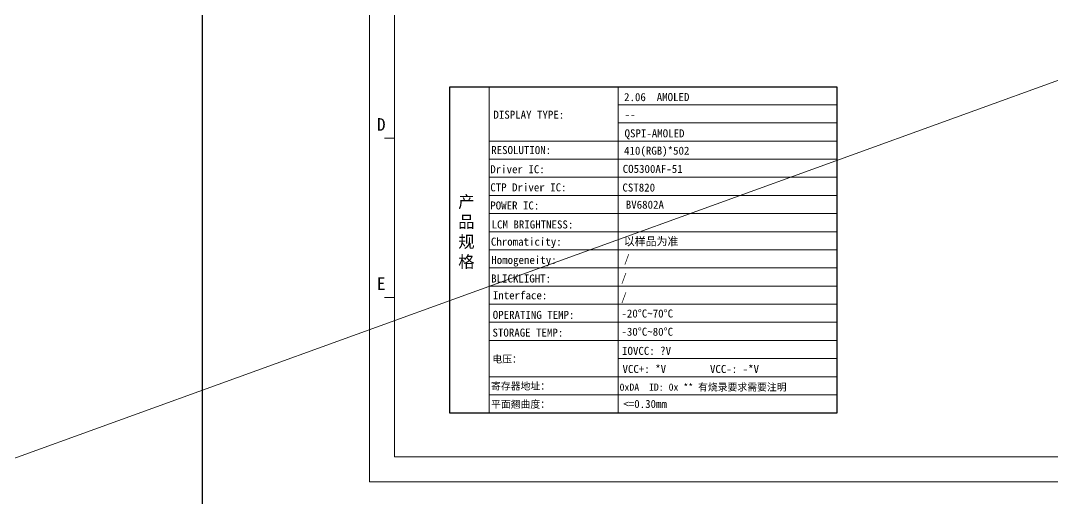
# Model space of a CAD drawing. Header units: inches. Extents: x 1765 to 5217, y -1519 to 441.
# Drawn here: x 3798.1 to 4078.5, y -923 to -793.1 of the extents above; entities that cross this region are included whole.
import ezdxf

# ---------------------------------------------------------------- set-up
doc = ezdxf.new("R2010")
doc.units = ezdxf.units.IN
doc.header["$MEASUREMENT"] = 0
doc.layers.add('DIM', color=3, linetype='Continuous', lineweight=15)
doc.layers.add('图框', color=255, linetype='Continuous', lineweight=5)
doc.styles.add('宋体', font='')
doc.styles.get('宋体').set_extended_font_data('SimSun')

msp = doc.modelspace()

# ---------------------------------------------------------------- linework, layer by layer
msp.add_line((3847.443, -731.977), (3847.443, -1072.853))
at = {"color": 142, "lineweight": 0}
for p, q in [((3914.749, -811.094), (4019.889, -811.094)), ((3925.423, -899.794), (3925.423, -811.094)), ((3960.491, -811.094), (3960.491, -899.794)), ((4019.889, -811.094), (4019.889, -899.794)), ((4019.889, -811.094), (4019.889, -899.794)), ((3960.491, -816.02), (4019.889, -816.02)), ((3960.491, -820.947), (4019.889, -820.947)), ((3925.423, -825.874), (4019.889, -825.874)), ((3925.423, -830.801), (4019.889, -830.801)), ((3925.423, -835.728), (4019.889, -835.728)), ((3925.423, -840.654), (4019.889, -840.654)), ((3925.423, -845.581), (4019.889, -845.581)), ((3925.423, -850.508), (4019.889, -850.508)), ((3925.423, -855.435), (4019.889, -855.435)), ((3925.423, -860.361), (4019.889, -860.361)), ((3925.423, -865.288), (4019.889, -865.288)), ((3925.423, -870.215), (4019.889, -870.215)), ((3925.423, -875.142), (4019.889, -875.142)), ((3925.423, -880.068), (4019.889, -880.068)), ((3960.491, -884.995), (4019.889, -884.995)), ((3925.423, -889.922), (4019.889, -889.922)), ((3925.423, -894.867), (4019.889, -894.849)), ((3925.423, -894.867), (4019.889, -894.867))]:
    msp.add_line(p, q, dxfattribs=at)
msp.add_lwpolyline([(3914.749, -811.094), (4019.889, -811.094), (4019.889, -899.794), (3914.749, -899.794)], close=True)
at = {"layer": 'DIM', "color": 1}
msp.add_line((5216.637, -397.809), (3352.352, -1072.853), dxfattribs=at)
at = {"layer": 'DIM'}
for p, q in [((3892.885, -645.137), (3892.885, -918.53)), ((3892.885, -918.53), (4294.592, -918.53))]:
    msp.add_line(p, q, dxfattribs=at)
at = {"layer": '图框'}
for p, q in [((3899.754, -652.006), (3899.754, -911.66)), ((3899.754, -825.108), (3897.006, -825.108)), ((3899.754, -868.384), (3897.006, -868.384)), ((4287.722, -911.66), (3899.754, -911.66)), ((4288.409, -918.53), (3892.885, -918.53))]:
    msp.add_line(p, q, dxfattribs=at)

# ---------------------------------------------------------------- texts
at = {"color": 1, "lineweight": 0, "style": '宋体'}
for s, height, p in [('2.06  AMOLED', 2.17614, (3962.101, -815.012, -0.012)), ('QSPI-AMOLED ', 2.17614, (3962.239, -824.872)), ('410(RGB)*502', 2.17614, (3962.101, -829.575, -0.012)), ('以样品为准', 2.1761, (3962.038, -854.224, -0.16)), ('-20%%DC~70%%DC', 2.17614, (3961.39, -873.833, -0.148)), ('-30%%DC~80%%DC', 2.17614, (3961.39, -878.786, -0.148)), ('IOVCC: ?V', 2.1761, (3961.562, -883.983, -0.148)), ('VCC+: *V', 2.1761, (3961.682, -888.91, -0.148)), ('VCC-: -*V', 2.1761, (3985.454, -888.91, -0.148)), ('<=0.30mm', 2.1761, (3961.908, -898.408, -0.148))]:
    msp.add_text(s, height=height, dxfattribs=at).set_placement(p)
at = {"color": 142, "lineweight": 0, "style": '宋体'}
for s, height, p in [('DISPLAY TYPE: ', 2.17614, (3926.596, -819.794, -0.012)), ('RESOLUTION:', 2.17614, (3926, -829.408, -0.012)), ('Driver IC:', 2.1761, (3925.744, -834.617, 0.085)), ('CTP Driver IC:', 2.17614, (3925.744, -839.544, 0.085)), ('POWER IC:', 2.1761, (3925.744, -844.47, 0.085)), ('LCM BRIGHTNESS:  ', 2.17614, (3926.109, -849.633, -0.148)), ('Chromaticity: ', 2.17614, (3925.909, -854.306, -0.148)), ('Homogeneity:', 2.17614, (3926.017, -859.27, -0.012)), ('BLICKLIGHT:', 2.17614, (3925.985, -864.319, -0.148)), ('Interface: ', 2.17614, (3926.435, -868.873, -0.018)), ('OPERATING TEMP: ', 2.17614, (3926.411, -874.202, -0.148)), ('STORAGE TEMP: ', 2.17614, (3926.345, -879.026, -0.148)), ('电压：', 1.96, (3926.304, -886.119, -0.148)), ('寄存器地址：', 1.96, (3925.951, -893.443, -0.148)), ('平面翘曲度：', 1.96, (3925.951, -898.388, -0.148))]:
    msp.add_text(s, height=height, dxfattribs=at).set_placement(p)
at = {"color": 1, "lineweight": 0}
for s, height, p in [('--', 2.1761, (3962.239, -819.745)), ('/', 2.176, (3962.1, -858.968, -0.012)), ('/', 2.176, (3961.331, -864.1, 0.054)), ('/', 2.176, (3961.331, -869.349, 0.054))]:
    msp.add_text(s, height=height, dxfattribs=at).set_placement(p)
at = {"color": 2, "lineweight": 0, "style": '宋体'}
for s, height, p in [('CO5300AF-51', 2.17614, (3961.739, -834.528, 0.054)), ('CST820', 2.1761, (3961.657, -839.602, 0.054)), ('BV6802A', 2.1761, (3962.574, -844.255))]:
    msp.add_text(s, height=height, dxfattribs=at).set_placement(p)
at = {"color": 6, "lineweight": 0, "style": '宋体'}
msp.add_text('0xDA  ID: 0x ** 有烧录要求需要注明', height=1.95998, dxfattribs=at).set_placement((3960.877, -893.732, -0.148))
at = {"color": 142, "lineweight": 0, "insert": (3917.036, -840.73, -0.073), "char_height": 3.26421, "width": 8.67516, "attachment_point": 1, "style": '宋体'}
msp.add_mtext('{\\fSimSun|b0|i0|c134|p2;产\\P品\\P规\\P格}', dxfattribs=at)
at = {"layer": '图框'}
for s, p in [('D', (3894.944, -823.089)), ('E', (3894.944, -866.364))]:
    msp.add_text(s, height=3.435, dxfattribs=at).set_placement(p)

doc.saveas('drawing.dxf')
